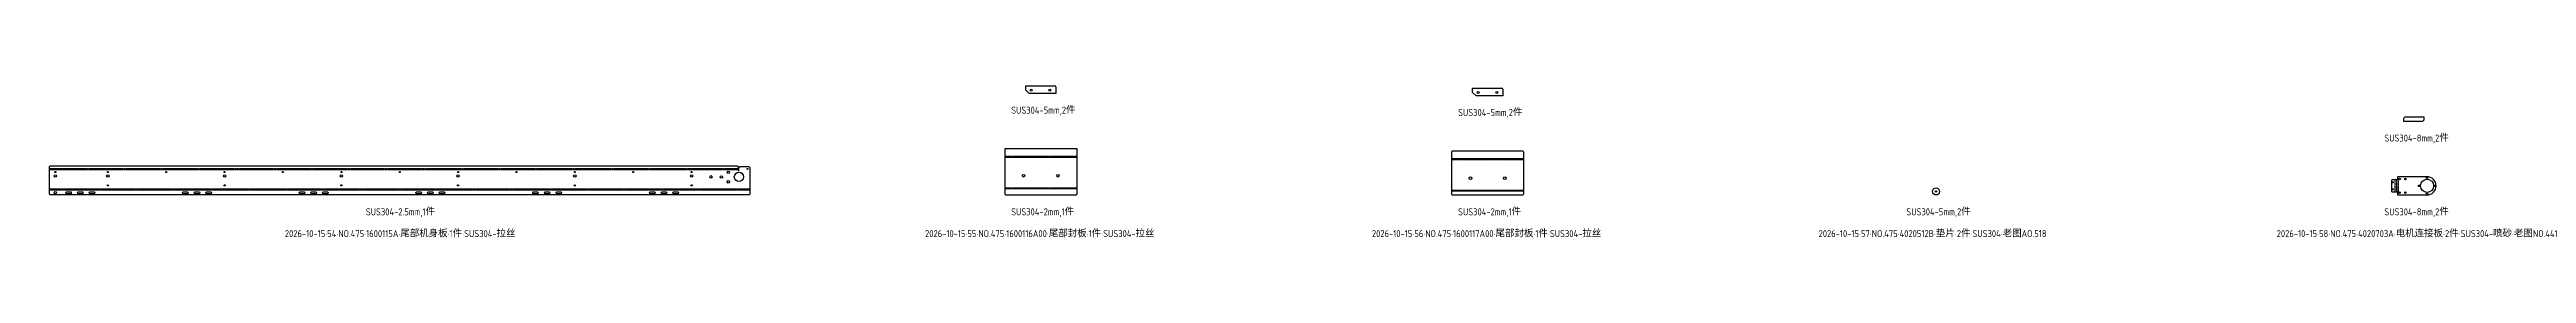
# Model space of a CAD drawing. Header units: inches. Extents: x -1146 to 93018, y 26380 to 28378.
# Drawn here: x 82409 to 93018, y 26431 to 27077 of the extents above; entities that cross this region are included whole.
import ezdxf

# ---------------------------------------------------------------- set-up
doc = ezdxf.new("R2010")
doc.units = ezdxf.units.IN
doc.header["$LTSCALE"] = 0.194989
doc.linetypes.add('CENTER', pattern=[50.8, 31.75, -6.35, 6.35, -6.35])
doc.layers.add('可见 (ISO)', color=7, linetype='Continuous', lineweight=25)
doc.layers.add('折弯线', color=1, linetype='CENTER')
doc.styles.add('Z-English', font='gbenor.shx', dxfattribs={"height": 10, "bigfont": 'hztxt.shx'})

msp = doc.modelspace()

# ---------------------------------------------------------------- linework, layer by layer
at = {"layer": '可见 (ISO)'}
for p, q in [((86590, 27077), (86714, 27077)), ((86590, 27059), (86590, 27077)), ((86605, 27044), (86590, 27059)), ((86719, 27072), (86719, 27044)), ((88504, 27067), (88628, 27067)), ((88504, 27049), (88504, 27067)), ((88633, 27062), (88633, 27034)), ((86719, 27044), (86605, 27044)), ((88519, 27034), (88504, 27049)), ((88633, 27034), (88519, 27034))]:
    msp.add_line(p, q, dxfattribs=at)
for points in [[(92493, 26925), (92493, 26937, -0.414214), (92501, 26945), (92578, 26945), (92578, 26930), (92573, 26925)], [(85409, 26616, -0.414214), (85404, 26611), (82414, 26611, -0.414214), (82409, 26616), (82409, 26730, -0.414214), (82414, 26735), (85354, 26735, -0.414214), (85359, 26730), (85359, 26715), (85362, 26715), (85362, 26727, -0.414214), (85367, 26732), (85404, 26732, -0.414214), (85409, 26727)], [(86500, 26616, 0.414214), (86505, 26611), (86805, 26611, 0.414214), (86810, 26616), (86810, 26808), (86500, 26808)], [(88413, 26616, 0.414214), (88418, 26611), (88718, 26611, 0.414214), (88723, 26616), (88723, 26793, 0.414214), (88718, 26798), (88418, 26798, 0.414214), (88413, 26793)], [(92442, 26625), (92465, 26625), (92465, 26614, 0.414214), (92468, 26611), (92592, 26611, 1), (92592, 26689), (92468, 26689, 0.414214), (92465, 26686), (92465, 26675), (92442, 26675, 0.414214), (92439, 26672), (92439, 26628, 0.414214)], [(82498, 26616), (82483, 26616, -1), (82483, 26625), (82498, 26625, -1)], [(82548, 26616), (82533, 26616, -1), (82533, 26625), (82548, 26625, -1)], [(82598, 26616), (82583, 26616, -1), (82583, 26625), (82598, 26625, -1)], [(82998, 26616), (82983, 26616, -1), (82983, 26625), (82998, 26625, -1)], [(83048, 26616), (83033, 26616, -1), (83033, 26625), (83048, 26625, -1)], [(83098, 26616), (83083, 26616, -1), (83083, 26625), (83098, 26625, -1)], [(83498, 26616), (83483, 26616, -1), (83483, 26625), (83498, 26625, -1)], [(83548, 26616), (83533, 26616, -1), (83533, 26625), (83548, 26625, -1)], [(83598, 26616), (83583, 26616, -1), (83583, 26625), (83598, 26625, -1)], [(83998, 26616), (83983, 26616, -1), (83983, 26625), (83998, 26625, -1)], [(84048, 26616), (84033, 26616, -1), (84033, 26625), (84048, 26625, -1)], [(84098, 26616), (84083, 26616, -1), (84083, 26625), (84098, 26625, -1)], [(84498, 26616), (84483, 26616, -1), (84483, 26625), (84498, 26625, -1)], [(84548, 26616), (84533, 26616, -1), (84533, 26625), (84548, 26625, -1)], [(84598, 26616), (84583, 26616, -1), (84583, 26625), (84598, 26625, -1)], [(84998, 26616), (84983, 26616, -1), (84983, 26625), (84998, 26625, -1)], [(85048, 26616), (85033, 26616, -1), (85033, 26625), (85048, 26625, -1)], [(85098, 26616), (85083, 26616, -1), (85083, 26625), (85098, 26625, -1)]]:
    msp.add_lwpolyline(points, format="xyb", close=True, dxfattribs=at)
for centre, radius in [((86614, 27059), 4.19), ((86694, 27059), 4.19), ((88528, 27049), 4.19), ((88608, 27049), 4.19), ((82434, 26692), 5.25), ((82434, 26709), 2.07), ((82659, 26692), 5.25), ((82659, 26652), 2.75), ((82659, 26709), 2.07), ((82909, 26709), 2.07), ((83159, 26692), 5.25), ((83159, 26652), 2.75), ((83159, 26709), 2.07), ((83409, 26709), 2.07), ((83659, 26692), 5.25), ((83659, 26652), 2.75), ((83659, 26709), 2.07), ((83909, 26709), 2.07), ((84159, 26692), 5.25), ((84159, 26652), 2.75), ((84159, 26709), 2.07), ((84409, 26709), 2.07), ((84659, 26692), 5.25), ((84659, 26652), 2.75), ((84659, 26709), 2.07), ((84909, 26709), 2.07), ((85159, 26692), 5.25), ((85159, 26652), 2.75), ((85159, 26709), 2.07), ((85242, 26688), 5.5), ((85287, 26688), 5.25), ((85316, 26708), 5.25), ((85316, 26667), 5.25), ((85362, 26688), 20), ((85399, 26722), 2.07), ((86581, 26693), 5.5), ((86728, 26693), 5.5), ((88495, 26683), 5.5), ((88642, 26683), 5.5), ((90489, 26626), 15), ((90489, 26626), 3.25), ((92445, 26665), 2.46), ((92445, 26635), 2.46), ((92474, 26679), 3.25), ((92499, 26679), 3.25), ((92558, 26650), 3.25), ((92592, 26650), 28), ((92592, 26684), 3.25), ((92626, 26650), 3.25), ((82434, 26621), 5.25), ((92474, 26621), 3.25), ((92499, 26621), 3.25), ((92592, 26616), 3.25)]:
    msp.add_circle(centre, radius, dxfattribs=at)
for centre in [(86714, 27072), (88628, 27062)]:
    msp.add_arc(centre, 5, 0, 90, dxfattribs=at)
at = {"layer": '折弯线', "color": 5, "linetype": 'CENTER'}
for points in [[(86500, 26776), (86810, 26776)], [(86500, 26773), (86810, 26773)], [(88413, 26766), (88723, 26766)], [(88413, 26763), (88723, 26763)], [(85359, 26722), (82409, 26722)], [(85359, 26718), (82409, 26718)], [(85409, 26636), (82409, 26636)], [(85409, 26632), (82409, 26632)], [(86500, 26641), (86810, 26641)], [(86500, 26638), (86810, 26638)], [(88413, 26631), (88723, 26631)], [(88413, 26628), (88723, 26628)], [(92455, 26625), (92455, 26675)], [(92469, 26625), (92469, 26675)]]:
    msp.add_lwpolyline(points, dxfattribs=at)
at = {"layer": '折弯线', "color": 1, "linetype": 'CENTER', "ltscale": 0.5}
for points in [[(86500, 26774), (86810, 26774)], [(88413, 26764), (88723, 26764)], [(85359, 26720), (82409, 26720)], [(85409, 26634), (82409, 26634)], [(86500, 26639), (86810, 26639)], [(88413, 26629), (88723, 26629)], [(92462, 26625), (92462, 26675)]]:
    msp.add_lwpolyline(points, dxfattribs=at)

# ---------------------------------------------------------------- texts
at = {"color": 3, "style": 'Z-English'}
for s, p in [('SUS304-5mm,2件', (86528, 26958)), ('SUS304-5mm,2件', (88442, 26948)), ('SUS304-8mm,2件', (92409, 26839)), ('SUS304-2.5mm,1件', (83764, 26524)), ('SUS304-2mm,1件', (86528, 26524)), ('SUS304-2mm,1件', (88442, 26524)), ('SUS304-5mm,2件', (90362, 26524)), ('SUS304-8mm,2件', (92409, 26524))]:
    msp.add_text(s, height=30, dxfattribs=at).set_placement(p)
at = {"color": 2, "style": 'Z-English'}
for s, p in [('2026-10-15·54·NO.475·1600115A·尾部机身板·1件·SUS304-拉丝', (83417, 26431)), ('2026-10-15·55·NO.475·1600116A00·尾部封板·1件·SUS304-拉丝', (86159, 26431)), ('2026-10-15·56·NO.475·1600117A00·尾部封板·1件·SUS304-拉丝', (88073, 26431)), ('2026-10-15·57·NO.475·4020512B·垫片·2件·SUS304·老图AO.518', (89986, 26431)), ('2026-10-15·58·NO.475·4020703A·电机连接板·2件·SUS304-喷砂·老图NO.441', (91948, 26431))]:
    msp.add_text(s, height=30, dxfattribs=at).set_placement(p)

doc.saveas('drawing.dxf')
